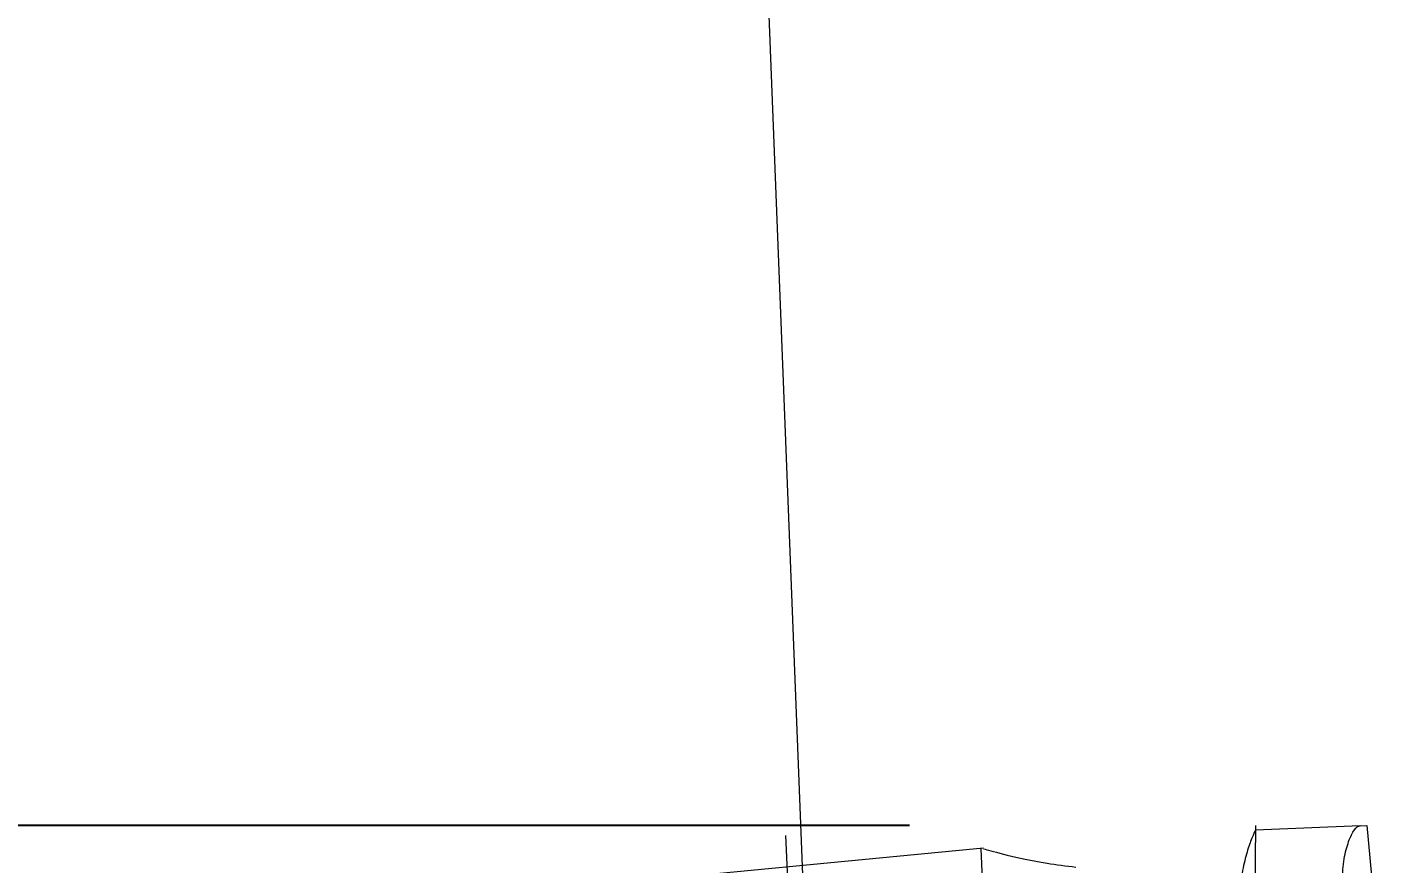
# Model space of a CAD drawing. Header units: millimetres. Extents: x 89051 to 218395, y -330386 to -125649.
# Drawn here: x 90399.09 to 90438.52, y -126534.56 to -126510.4 of the extents above; entities that cross this region are included whole.
import ezdxf

# ---------------------------------------------------------------- set-up
doc = ezdxf.new("R2010")
doc.units = ezdxf.units.MM
doc.header["$LTSCALE"] = 13
for name, pattern in [('ACAD_ISO04W100', [30, 24, -3, 0, -3]), ('CENTER', [50.8, 31.75, -6.35, 6.35, -6.35]), ('HIDDEN', [9.525, 6.35, -3.175])]:
    doc.linetypes.add(name, pattern=pattern)
doc.layers.get('0').update_dxf_attribs({"color": 1, "linetype": 'CENTER'})
doc.layers.add('标注、文本', color=3, linetype='Continuous', lineweight=25)
doc.layers.add('铁心', color=3, linetype='Continuous', lineweight=0)
doc.styles.get("Standard").update_dxf_attribs({"font": 'gbenor.shx', "bigfont": 'gbcbig.shx'})
doc.dimstyles.new('1-15', dxfattribs={"dimscale": 20, "dimtxt": 3.5, "dimasz": 2, "dimexe": 1.5, "dimexo": 0.5, "dimgap": 0.5, "dimtad": 1, "dimtoh": 1, "dimdec": 1, "dimdsep": 46, "dimtxsty": 'Standard', "dimcen": 2.5, "dimclrd": 3, "dimclre": 3, "dimclrt": 3, "dimadec": 0, "dimazin": 2, "dimtfac": 1, "dimtdec": 1, "dimtmove": 0, "dimatfit": 2, "dimfxl": 1, "dimarcsym": 0})

# ---------------------------------------------------------------- blocks, each defined once
blk = doc.blocks.new('125506')
at = {"color": 7, "linetype": 'Continuous', "lineweight": 15}
for p, q in [((72067.301, -123500.132), (72065.308, -123500.447)), ((72067.301, -123500.132), (72067.425, -123500.112)), ((72067.425, -123500.112), (72068.47, -123505.03)), ((72052.522, -123502.996), (72060.136, -123501.377))]:
    blk.add_line(p, q, dxfattribs=at)
at = {"color": 7, "linetype": 'HIDDEN', "lineweight": 0}
for p, q in [((72065.296, -123500.354), (72065.819, -123505.336)), ((72060.46, -123503.709), (72060.094, -123501.402))]:
    blk.add_line(p, q, dxfattribs=at)
at = {"color": 7, "linetype": 'Continuous', "lineweight": 15, "extrusion": (-6.43376e-16, -1.01901e-16, -1)}
blk.add_ellipse((72065.517, -123501.764), major_axis=(2.634, 0.417), ratio=0.5, start_param=4.711438, end_param=4.712389, dxfattribs=at)
at = {"color": 7, "linetype": 'Continuous', "lineweight": 15}
for points, knots in [([(72067.109, -123501.441), (72067.09, -123501.294), (72067.05, -123500.998), (72067.077, -123500.603), (72067.149, -123500.306), (72067.233, -123500.159), (72067.283, -123500.139), (72067.301, -123500.132)], [0, 0, 0, 0, 0.219315, 0.438629, 0.657824, 0.877172, 1, 1, 1, 1]), ([(72065.306, -123500.448), (72065.303, -123500.454), (72065.297, -123500.47), (72065.242, -123500.638), (72065.175, -123500.951), (72065.133, -123501.334), (72065.148, -123501.613), (72065.155, -123501.751)], [0, 0, 0, 0, 0.15553, 0.390958, 0.598532, 0.800532, 1, 1, 1, 1]), ([(72060.14, -123501.395), (72060.137, -123501.395), (72060.13, -123501.394), (72060.571, -123501.463), (72061.225, -123501.534), (72061.754, -123501.542), (72061.945, -123501.544)], [0, 0, 0, 0, 0.199016, 0.505149, 0.821936, 1, 1, 1, 1])]:
    blk.add_open_spline(points, degree=3, knots=knots, dxfattribs=at)
at = {"layer": '标注、文本', "color": 1, "linetype": 'ACAD_ISO04W100', "lineweight": 15}
blk.add_line((72088.908, -123706.762), (72056.329, -123501.572), dxfattribs=at)
blk = doc.blocks.new('*D515')
at = {"layer": 'Defpoints', "color": 0, "transparency": 16777216}
for p in [(89907.54, -126533.451), (90434.584, -126533.451), (90205.531, -127657.083)]:
    blk.add_point(p, dxfattribs=at)
at = {"layer": '标注、文本', "color": 3, "lineweight": -2, "transparency": 16777216}
for p, q in [((90424.584, -126533.451), (89877.54, -126533.451)), ((89907.54, -127617.083), (89907.54, -126573.451)), ((90195.531, -127657.083), (89877.54, -127657.083))]:
    blk.add_line(p, q, dxfattribs=at)
at = {"layer": '标注、文本', "color": 3, "transparency": 16777216}
for points in [[(89900.873, -126573.451), (89914.206, -126573.451), (89907.54, -126533.451)], [(89900.873, -127617.083), (89914.206, -127617.083), (89907.54, -127657.083)]]:
    blk.add_solid(points, dxfattribs=at)
at = {"layer": '标注、文本', "color": 3, "transparency": 16777216, "insert": (89862.54, -127095.267), "char_height": 70, "attachment_point": 5, "rotation": 90}
blk.add_mtext('1185', dxfattribs=at)

msp = doc.modelspace()

# ---------------------------------------------------------------- linework, layer by layer
at = {"layer": '铁心'}
msp.add_lwpolyline([(90425.003, -126624.338), (90410.397, -126251.517), (90410.397, -126251.517)], dxfattribs=at)

# ---------------------------------------------------------------- block references
at = {"layer": '标注、文本', "xscale": 1.5, "yscale": 1.5, "zscale": 1.5, "rotation": 353.4999999999999}
msp.add_blockref('125506', (4002.465, 69763.297), dxfattribs=at)

# ---------------------------------------------------------------- dimensions: what is measured, and where the dimension line sits
at = {"layer": '标注、文本'}
dim = msp.add_linear_dim(base=(89907.54, -126533.451), p1=(90205.531, -127657.083), p2=(90434.584, -126533.451), angle=90, text='1185', dimstyle='1-15', dxfattribs=at)
dim.commit()
dim.dimension.update_dxf_attribs({"geometry": '*D515', "text_midpoint": (89862.54, -127095.267)})

doc.saveas('drawing.dxf')
